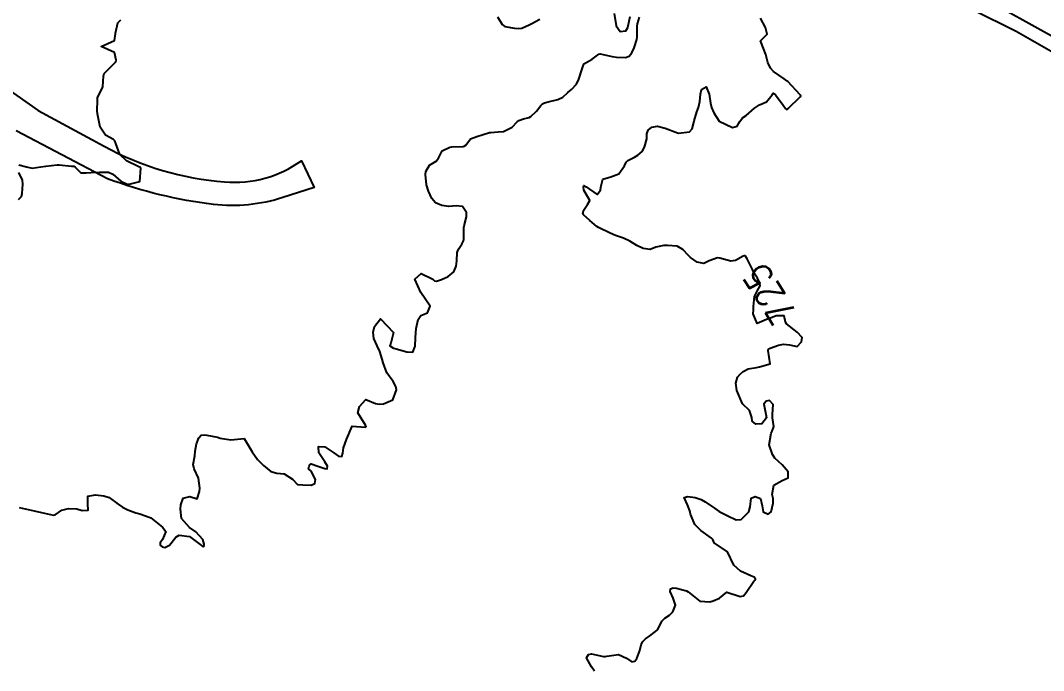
# Model space of a CAD drawing. Header units: metres. Extents: x 307586 to 320046, y 7427249 to 7434250.
# Drawn here: x 310964.7 to 311116.8, y 7432533.9 to 7432630.5 of the extents above; entities that cross this region are included whole.
import ezdxf
from ezdxf.enums import TextEntityAlignment as Align

# ---------------------------------------------------------------- set-up
doc = ezdxf.new("R2010")
doc.units = ezdxf.units.M
doc.header["$MEASUREMENT"] = 0
for name, color, linetype in [('Cotas', 45, 'Continuous'), ('Curvas de Nivel 1m', 11, 'Continuous'), ('Curvas de Nivel 5m', 15, 'Continuous'), ('Vias Secundárias', 230, 'Continuous')]:
    doc.layers.add(name, color=color, linetype=linetype)
doc.styles.add('Style-STANDARD', font='STANDARD.shx')

msp = doc.modelspace()

# ---------------------------------------------------------------- linework, layer by layer
at = {"layer": 'Curvas de Nivel 1m', "flags": 128}
for points, elevation in [([(311052.94, 7432631.56), (311053.28, 7432629.74), (311053.85, 7432628.87), (311054.72, 7432628.98), (311054.97, 7432629.47), (311055.03, 7432629.72), (311055.35, 7432631.11)], 723), ([(310964.47, 7432609.05), (310965.6, 7432608.79), (310966.46, 7432608.56), (310967.73, 7432608.76), (310968.46, 7432608.88), (310970.14, 7432609.06), (310970.47, 7432609.06), (310972.3, 7432608.87), (310972.46, 7432608.88), (310972.65, 7432608.89), (310972.84, 7432608.7), (310973.67, 7432607.9), (310974.45, 7432607.88), (310975.19, 7432607.93), (310976.46, 7432607.98), (310977.81, 7432607.99), (310978.45, 7432607.69), (310979.6, 7432606.62), (310980.44, 7432606.24), (310980.84, 7432606.2), (310982.44, 7432606.59), (310982.6, 7432608.59), (310982.54, 7432608.67), (310982.46, 7432608.7), (310982.29, 7432608.76), (310980.47, 7432609.64), (310979.46, 7432610.62), (310978.9, 7432612.23), (310978.75, 7432612.63), (310978.51, 7432612.83), (310977.35, 7432613.48), (310976.53, 7432614.66), (310976.13, 7432616.66), (310976.11, 7432617.12), (310976.14, 7432618.66), (310976.15, 7432619.1), (310976.6, 7432619.93), (310976.93, 7432620.66), (310977.03, 7432622.26), (310977.16, 7432622.65), (310978.65, 7432624.11), (310978.89, 7432624.39), (310978.94, 7432624.63), (310978.67, 7432625.76), (310976.68, 7432626.66), (310978.69, 7432627.53), (310978.81, 7432628.52), (310978.81, 7432628.63), (310979.17, 7432630.17), (310979.61, 7432630.62)], 723), ([(310964.52, 7432558.13), (310965.85, 7432557.84), (310966.72, 7432557.63), (310967.85, 7432557.4), (310969.6, 7432556.98), (310969.85, 7432557.05), (310970.85, 7432557.72), (310971.86, 7432557.98), (310973.08, 7432557.91), (310973.85, 7432557.66), (310974.79, 7432557.73), (310974.71, 7432558.67), (310974.73, 7432559.81), (310975.88, 7432560.02), (310977.09, 7432559.86), (310977.87, 7432559.59), (310979.24, 7432558.62), (310979.86, 7432558.19), (310980.67, 7432557.79), (310981.85, 7432557.35), (310982.44, 7432557.17), (310983.84, 7432556.67), (310984.08, 7432556.56), (310985.82, 7432555.2), (310986.31, 7432554.53), (310985.8, 7432553.35), (310985.48, 7432552.86), (310985.45, 7432552.54), (310985.79, 7432552.29), (310986.16, 7432552.16), (310986.84, 7432552.52), (310987.8, 7432553.7), (310988.31, 7432554.01), (310989.81, 7432553.8), (310991.63, 7432552.47), (310991.79, 7432552.34), (310991.93, 7432552.33), (310991.99, 7432552.47), (310992.01, 7432552.68), (310991.8, 7432553.37), (310990.79, 7432554.48), (310989.82, 7432555.15), (310988.62, 7432556.5), (310988.48, 7432557.88), (310988.55, 7432558.5), (310988.88, 7432559.49), (310989.88, 7432559.76), (310990.96, 7432559.4), (310991.3, 7432560.48), (310991.39, 7432560.98), (310991.16, 7432562.48), (310990.54, 7432563.87), (310990.39, 7432564.49), (310990.64, 7432565.8), (310990.66, 7432566.48), (310990.86, 7432567.6), (310991.2, 7432568.48), (310991.58, 7432568.88), (310991.99, 7432568.93), (310992.41, 7432568.88), (310993.98, 7432568.56), (310994.4, 7432568.44), (310995.98, 7432568.2), (310997.98, 7432568.39), (310999.16, 7432566.38), (310999.95, 7432565.26), (311000.84, 7432564.36), (311001.92, 7432563.45), (311002.81, 7432563.23), (311003.92, 7432563.1), (311005.14, 7432562.31), (311005.9, 7432561.52), (311006.69, 7432561.49), (311007.9, 7432561.46), (311008.47, 7432561.69), (311008.55, 7432562.26), (311007.93, 7432563.5), (311007.53, 7432563.88), (311007.62, 7432564.27), (311007.73, 7432564.48), (311007.94, 7432564.6), (311008.89, 7432564.26), (311009.93, 7432563.9), (311010.32, 7432563.86), (311010.37, 7432564.25), (311009.94, 7432564.92), (311009.06, 7432566.26), (311009.02, 7432567.21), (311009.97, 7432567.16), (311011.29, 7432566.24), (311011.96, 7432565.76), (311012.49, 7432565.69), (311012.61, 7432566.22), (311012.74, 7432566.99), (311013.18, 7432568.21), (311014, 7432570.2), (311016, 7432570.08), (311016.07, 7432570.18), (311016.01, 7432570.37), (311014.84, 7432572.19), (311015.08, 7432573.16), (311016.05, 7432574.18), (311017.47, 7432573.59), (311018.05, 7432573.46), (311018.65, 7432573.54), (311020.05, 7432574.13), (311020.61, 7432575.59), (311020.52, 7432576.13), (311020.09, 7432576.83), (311019.17, 7432578.14), (311018.62, 7432579.64), (311018.49, 7432580.15), (311018.14, 7432581.3), (311017.73, 7432582.16), (311017.23, 7432583.23), (311017.13, 7432584.17), (311017.31, 7432585.04), (311018.2, 7432586.15), (311020.17, 7432584.13), (311019.74, 7432582.55), (311019.6, 7432582.14), (311020.15, 7432581.82), (311020.54, 7432581.73), (311022.14, 7432581.27), (311023.04, 7432581.19), (311023.39, 7432582.09), (311023.42, 7432583.35), (311023.47, 7432584.09), (311023.54, 7432584.73), (311023.8, 7432586.09), (311024.21, 7432586.68), (311025.21, 7432587.07), (311025.62, 7432588.07), (311024.24, 7432590.08), (311023.34, 7432592.09), (311024.28, 7432592.89), (311026, 7432592.06), (311026.27, 7432591.81), (311026.55, 7432591.77), (311027.31, 7432592.04), (311028.28, 7432592.45), (311029.14, 7432593.16), (311029.49, 7432594.02), (311029.55, 7432594.77), (311029.64, 7432596.02), (311029.82, 7432596.52), (311030.34, 7432597.28), (311030.58, 7432597.77), (311030.62, 7432598.01), (311030.61, 7432599.76), (311030.65, 7432600.01), (311031.02, 7432601.36), (311030.99, 7432602), (311030.4, 7432602.86), (311029.45, 7432602.97), (311028.4, 7432602.85), (311027.36, 7432603), (311026.41, 7432603.44), (311025.88, 7432604.07), (311025.34, 7432605.16), (311025.06, 7432606.07), (311024.91, 7432607.63), (311024.95, 7432608.08), (311025.5, 7432609.04), (311026.48, 7432609.62), (311026.83, 7432610.05), (311027.41, 7432611.14), (311028.51, 7432611.67), (311028.82, 7432611.72), (311030.51, 7432611.81), (311030.68, 7432611.84), (311030.92, 7432612.01), (311031.59, 7432612.93), (311032.53, 7432613.27), (311034.43, 7432613.86), (311034.53, 7432613.88), (311034.64, 7432613.86), (311035.72, 7432613.95), (311036.48, 7432614), (311036.53, 7432614.01), (311037.79, 7432614.68), (311038.56, 7432615.47), (311038.79, 7432615.68), (311039.5, 7432615.9), (311040.33, 7432616.12), (311040.57, 7432616.24), (311041.43, 7432617.03), (311042.08, 7432617.88), (311042.32, 7432618.14), (311042.59, 7432618.28), (311043.16, 7432618.43), (311044.59, 7432618.8), (311045.31, 7432619.11), (311046.06, 7432619.83), (311046.35, 7432620.08), (311046.61, 7432620.25), (311047.38, 7432621.05), (311047.71, 7432621.8), (311048.21, 7432623.36), (311048.33, 7432623.79), (311048.44, 7432624.01), (311048.66, 7432624.16), (311049.67, 7432624.78), (311050.68, 7432625.52), (311050.88, 7432625.57), (311052.67, 7432625.19), (311053.33, 7432625.08), (311054.67, 7432625.02), (311055.17, 7432625.22), (311055.58, 7432625.71), (311055.95, 7432626.44), (311056.33, 7432627.7), (311056.36, 7432628.05), (311056.36, 7432629.7), (311056.41, 7432630.02), (311056.74, 7432631.02)], 724), ([(311035.63, 7432631.06), (311036.3, 7432629.94), (311036.72, 7432629.65), (311038.17, 7432629.37), (311038.72, 7432629.32), (311039.22, 7432629.41), (311040.31, 7432629.89), (311040.6, 7432630.01), (311040.73, 7432630.06), (311041.91, 7432630.7)], 723), ([(310964.4, 7432603.89), (310964.83, 7432604.38), (310964.96, 7432604.79), (310965.06, 7432606.17), (310964.99, 7432606.79), (310964.45, 7432607.91)], 723)]:
    msp.add_lwpolyline(points, dxfattribs=dict(at, elevation=elevation))
at = {"layer": 'Curvas de Nivel 5m', "elevation": 725, "flags": 128}
msp.add_lwpolyline([(311050.05, 7432533.77), (311049.58, 7432534.43), (311048.86, 7432535.78), (311049.14, 7432536.24), (311049.61, 7432536.35), (311051.38, 7432535.97), (311051.6, 7432535.95), (311051.86, 7432536), (311053.61, 7432536.24), (311054.78, 7432535.71), (311055.59, 7432535.16), (311056.02, 7432535.27), (311056.31, 7432535.69), (311056.8, 7432536.87), (311056.98, 7432537.68), (311057.16, 7432538.15), (311057.64, 7432538.58), (311058.25, 7432539.06), (311059.12, 7432539.66), (311059.4, 7432539.91), (311059.66, 7432540.4), (311060.07, 7432541.24), (311060.49, 7432541.64), (311061.19, 7432542.12), (311061.68, 7432542.63), (311062.07, 7432543.62), (311061.71, 7432544.65), (311061.27, 7432545.63), (311061.33, 7432546.03), (311061.73, 7432546.15), (311062.23, 7432546.12), (311063.72, 7432545.75), (311063.97, 7432545.6), (311065.7, 7432544.19), (311067.16, 7432544.09), (311067.7, 7432544.25), (311068.61, 7432544.64), (311069.72, 7432545.53), (311071.71, 7432544.91), (311072.21, 7432545), (311072.61, 7432545.5), (311073.74, 7432547.17), (311073.89, 7432547.33), (311073.96, 7432547.48), (311073.75, 7432547.77), (311073.26, 7432547.97), (311071.76, 7432548.65), (311070.77, 7432549.52), (311069.79, 7432551.53), (311067.81, 7432552.87), (311067.61, 7432553.35), (311067.44, 7432553.56), (311065.83, 7432554.68), (311064.96, 7432555.59), (311064.3, 7432557.15), (311064.2, 7432557.6), (311063.88, 7432558.52), (311063.39, 7432559.61), (311063.89, 7432559.75), (311065.01, 7432559.59), (311065.89, 7432559.29), (311066.5, 7432558.95), (311067.87, 7432558), (311068.59, 7432557.54), (311069.86, 7432556.86), (311071.09, 7432556.28), (311071.85, 7432556.31), (311072.99, 7432557.49), (311073.16, 7432558.2), (311073.34, 7432559.49), (311073.9, 7432559.76), (311074.7, 7432559.47), (311074.96, 7432558.39), (311075.1, 7432557.47), (311075.86, 7432557.13), (311076.32, 7432557.45), (311076.59, 7432558.75), (311076.59, 7432559.45), (311076.47, 7432560.03), (311076.71, 7432561.45), (311077.92, 7432562.14), (311078.84, 7432562.51), (311078.83, 7432563.42), (311077.95, 7432564.44), (311076.85, 7432565.45), (311076.5, 7432565.99), (311075.98, 7432567.46), (311076.32, 7432569.15), (311076.43, 7432569.45), (311076.72, 7432570.15), (311076.51, 7432571.45), (311076.52, 7432571.94), (311076.58, 7432573.45), (311076.06, 7432574.04), (311075.57, 7432573.95), (311075.23, 7432573.47), (311075.52, 7432571.98), (311075.61, 7432571.46), (311074.92, 7432570.57), (311074.02, 7432570.52), (311073.5, 7432570.96), (311073.41, 7432571.49), (311073.07, 7432572.52), (311072.05, 7432573.51), (311071.19, 7432575.52), (311071.04, 7432576.58), (311071.3, 7432577.52), (311071.67, 7432577.95), (311072.12, 7432578.35), (311072.86, 7432578.76), (311074.13, 7432578.95), (311074.59, 7432579.01), (311076.13, 7432579.46), (311075.84, 7432581.46), (311075.92, 7432581.7), (311076.16, 7432581.81), (311077.38, 7432582.23), (311078.16, 7432582.41), (311079.05, 7432582.32), (311080.16, 7432582.06), (311080.82, 7432582.75), (311080.91, 7432583.4), (311080.18, 7432584.21), (311078.59, 7432585.43), (311078.44, 7432585.67), (311078.21, 7432586.62), (311077.05, 7432586.62), (311076.21, 7432586.29), (311075.63, 7432586.05), (311074.2, 7432585.48), (311073.65, 7432586.92), (311073.66, 7432587.49), (311073.7, 7432588.02), (311073.82, 7432589.49), (311074.26, 7432590.39), (311074.67, 7432591.08), (311074.62, 7432591.48), (311074.28, 7432592.23), (311073.76, 7432592.96), (311073.52, 7432593.49), (311072.73, 7432595.09), (311072.48, 7432595.51), (311072.38, 7432595.57), (311072.32, 7432595.56), (311072.28, 7432595.55), (311072.16, 7432595.51), (311071, 7432594.83), (311070.31, 7432594.74), (311068.65, 7432595.21), (311068.32, 7432595.24), (311067.09, 7432594.79), (311066.31, 7432594.4), (311065.29, 7432594.61), (311064.32, 7432595.29), (311063.99, 7432595.61), (311063.18, 7432596.47), (311062.34, 7432596.97), (311060.9, 7432597.08), (311060.34, 7432597.07), (311059.16, 7432596.84), (311058.33, 7432596.48), (311057.29, 7432596.64), (311056.34, 7432597.06), (311055.31, 7432597.71), (311054.35, 7432598.16), (311053.17, 7432598.55), (311052.35, 7432598.89), (311050.62, 7432599.77), (311050.37, 7432599.92), (311049.36, 7432600.79), (311048.39, 7432601.62), (311048.29, 7432601.79), (311048.4, 7432602.27), (311049.01, 7432603.18), (311049.33, 7432603.78), (311048.44, 7432605.31), (311048.38, 7432605.79), (311048.44, 7432605.99), (311048.79, 7432605.79), (311050.43, 7432604.66), (311050.91, 7432605.29), (311050.96, 7432605.76), (311051.29, 7432606.93), (311052.46, 7432607.27), (311053.64, 7432607.73), (311054.48, 7432608.93), (311054.74, 7432609.46), (311054.99, 7432609.71), (311055.96, 7432610.23), (311056.49, 7432610.48), (311057.13, 7432611.07), (311057.49, 7432611.69), (311057.8, 7432612.95), (311057.82, 7432613.68), (311058, 7432614.22), (311058.55, 7432614.68), (311059.39, 7432614.82), (311060.55, 7432614.51), (311062.36, 7432613.8), (311062.53, 7432613.77), (311064.17, 7432613.98), (311064.55, 7432614.41), (311064.79, 7432615.37), (311064.86, 7432615.6), (311065.24, 7432616.93), (311065.48, 7432617.59), (311065.72, 7432618.46), (311065.8, 7432619.59), (311065.94, 7432620.26), (311066.62, 7432620.67), (311067.1, 7432619.57), (311067.28, 7432618.26), (311067.44, 7432617.57), (311067.8, 7432616.78), (311068.56, 7432615.55), (311070.55, 7432614.64), (311071.26, 7432614.81), (311071.64, 7432615.52), (311072.04, 7432616.05), (311072.57, 7432616.41), (311073.84, 7432617.49), (311074.59, 7432617.97), (311075.62, 7432618.44), (311076.46, 7432619.46), (311076.5, 7432619.57), (311076.61, 7432619.73), (311076.97, 7432619.46), (311078.07, 7432617.96), (311078.43, 7432617.44), (311078.58, 7432617.27), (311078.85, 7432617.44), (311080.6, 7432619.16), (311080.7, 7432619.31), (311080.67, 7432619.41), (311080.6, 7432619.49), (311078.76, 7432621.44), (311078.7, 7432621.51), (311078.63, 7432621.57), (311078.25, 7432621.84), (311076.65, 7432622.95), (311076.18, 7432623.46), (311075.83, 7432624.3), (311075.49, 7432625.47), (311074.7, 7432627.48), (311075.69, 7432628.49), (311075.44, 7432629.47), (311074.74, 7432630.88)], dxfattribs=at)
at = {"layer": 'Vias Secundárias'}
for points in [[(310957.94, 7432633.69, 0.069196), (310966.69, 7432636.19, 0.041901), (310978.75, 7432642.78, -0.048145), (310994.07, 7432650.91, -0.045376), (311012.23, 7432656.54, -0.008459), (311026.62, 7432659.35, -0.074609), (311043.81, 7432659.82), (311054.8, 7432656.21), (311072.31, 7432650.59), (311087.31, 7432644.03), (311110.92, 7432632.15), (311127.37, 7432623.02, -0.084854), (311146.46, 7432607.7, -0.032708), (311158.35, 7432592.38), (311164.33, 7432579.95), (311180.09, 7432550.49), (311193.17, 7432524.81)], [(311200.83, 7432497.2), (311182.4, 7432539.05), (311156.67, 7432588.25, 0.038477), (311147.45, 7432603, 0.065898), (311136.52, 7432614.34), (311126.61, 7432620.94), (311112.72, 7432628.88), (311093.23, 7432638.62), (311077.36, 7432646.4), (311069.27, 7432649.86), (311064.32, 7432651.02), (311056.89, 7432653.33), (311047.64, 7432656.46), (311043.85, 7432657.12, 0.08064), (311028.64, 7432657.29), (311011.77, 7432653.5), (311003.35, 7432650.69), (310993.78, 7432646.23), (310987.34, 7432643.26), (310976.91, 7432637.13), (310970.14, 7432633.83), (310966.84, 7432632.84), (310960.9, 7432630.86)], [(310956.41, 7432624.76), (310967.35, 7432617.13), (310977.14, 7432611.83, 0.1048), (310995.05, 7432606.52, 0.175606), (311006.49, 7432609.67), (311008.35, 7432605.68), (311003.7, 7432604.19, -0.107496), (310993.39, 7432603.19, -0.060047), (310977.64, 7432607), (310964.05, 7432614.12)]]:
    msp.add_lwpolyline(points, format="xyb", dxfattribs=at)

# ---------------------------------------------------------------- texts
at = {"layer": 'Cotas', "style": 'Style-STANDARD'}
msp.add_text('725', height=4, rotation=122.6605, dxfattribs=at).set_placement((311076.03, 7432589.83, 725), align=Align.MIDDLE_CENTER)

doc.saveas('drawing.dxf')
